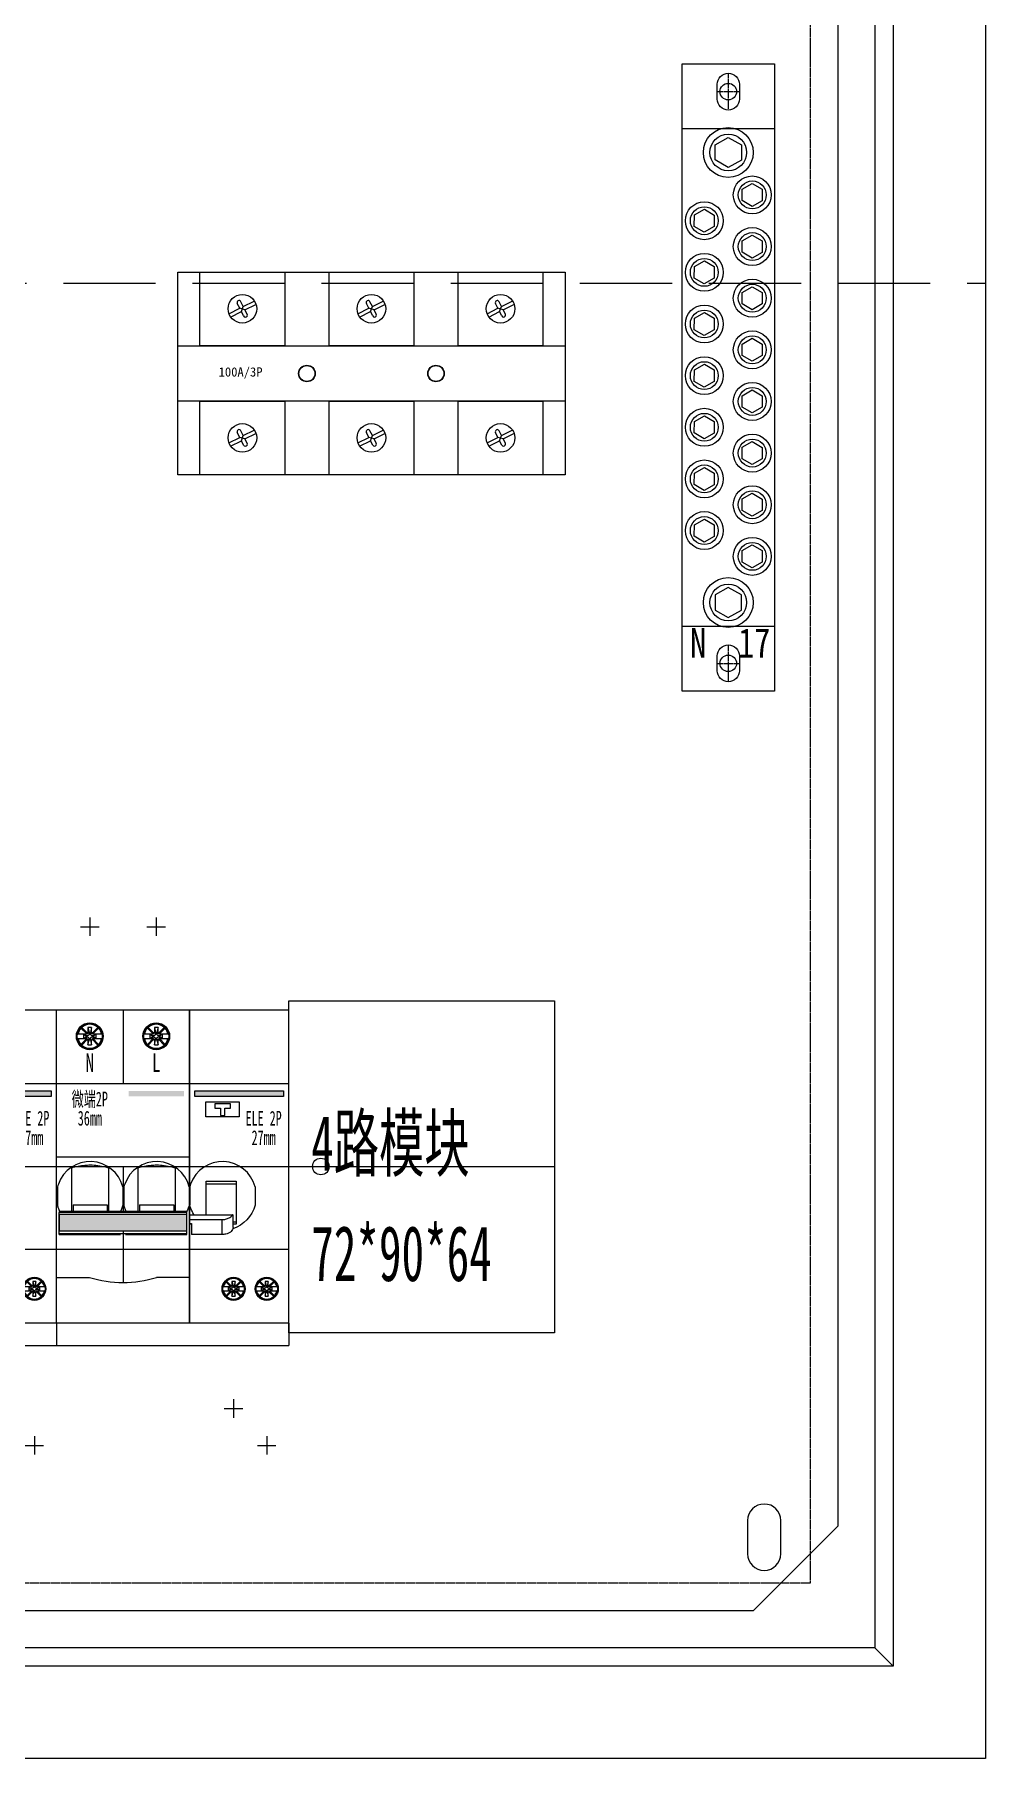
# Model space of a CAD drawing. Extents: x 1408600 to 1409200, y 431606 to 432406.
# Drawn here: x 1408941.9 to 1409199.7, y 431605.6 to 432073 of the extents above; entities that cross this region are included whole.
import ezdxf
from ezdxf.enums import TextEntityAlignment as Align

# ---------------------------------------------------------------- set-up
doc = ezdxf.new("R2010")
doc.units = 0
doc.header["$MEASUREMENT"] = 0
doc.linetypes.add('DASH', pattern=[0.35, 0.25, -0.1])
doc.linetypes.add('LYJS-XX', pattern=[0.35, 0.25, -0.1])
for name, color, linetype in [('LY-JS-BJ', 7, 'Continuous'), ('LY-JS-YQJ', 7, 'Continuous'), ('布置图', 20, 'Continuous'), ('注释', 1, 'Continuous')]:
    doc.layers.add(name, color=color, linetype=linetype)
doc.styles.add('-宋体', font='', dxfattribs={"width": 0.65})
doc.styles.add('LY-SJ-元器件', font='', dxfattribs={"width": 0.6, "height": 4})
doc.styles.add('宋体', font='', dxfattribs={"width": 0.8, "height": 3.5})
doc.styles.get('-宋体').set_extended_font_data('NSimSun')
doc.styles.get('LY-SJ-元器件').set_extended_font_data('SimSun')
doc.styles.get('宋体').set_extended_font_data('SimSun')

# ---------------------------------------------------------------- blocks, each defined once
blk = doc.blocks.new('A$Ca9eaf4de')
at = {"layer": '注释', "color": 2}
blk.add_lwpolyline([(0, 45), (72, 45), (72, -45), (0, -45)], close=True, dxfattribs=at)
at = {"layer": 'LY-JS-BJ', "color": 2, "lineweight": -3, "style": '宋体', "width": 0.6}
for s, p in [('4路模块', (6.02, 6.42)), ('72*90*64', (6.02, -23.49))]:
    blk.add_text(s, height=15, dxfattribs=at).set_placement(p, align=Align.MIDDLE_LEFT)
blk = doc.blocks.new('A$C7fcac5b3')
at = {"layer": '注释', "color": 1}
blk.add_line((72, 0), (0, 0), dxfattribs=at)
at = {"layer": '注释', "color": 0}
blk.add_blockref('A$Ca9eaf4de', (0, 0), dxfattribs=at)
blk = doc.blocks.new('A$Ccfe704a4')
for p, q in [((-88.21, -9.81), (-88.87, -8.52)), ((-88.04, -6.11), (-88.04, -6.07)), ((-87.24, -9.32), (-87.9, -8.03)), ((-87.76, -10.71), (-87.24, -9.32)), ((-87.24, -9.32), (-84.33, -7.85)), ((-86.79, -10.22), (-83.88, -8.75)), ((-86.75, -6.15), (-86.75, -6.07)), ((-53.21, -9.81), (-53.87, -8.52)), ((-53.04, -6.11), (-53.04, -6.07)), ((-52.24, -9.32), (-52.9, -8.03)), ((-52.76, -10.71), (-52.24, -9.32)), ((-52.24, -9.32), (-49.33, -7.85)), ((-51.79, -10.22), (-48.88, -8.75)), ((-51.75, -6.15), (-51.75, -6.07)), ((-18.21, -9.81), (-18.87, -8.52)), ((-18.04, -6.11), (-18.04, -6.07)), ((-17.24, -9.32), (-17.9, -8.03)), ((-17.76, -10.71), (-17.24, -9.32)), ((-17.24, -9.32), (-14.33, -7.85)), ((-16.79, -10.22), (-13.88, -8.75)), ((-16.75, -6.15), (-16.75, -6.07)), ((-91.17, -11.31), (-88.21, -9.81)), ((-90.7, -12.2), (-87.76, -10.71)), ((-86.79, -10.22), (-88.21, -9.81)), ((-87.16, -11.89), (-87.76, -10.71)), ((-86.19, -11.4), (-86.79, -10.22)), ((-56.17, -11.31), (-53.21, -9.81)), ((-55.7, -12.2), (-52.76, -10.71)), ((-51.79, -10.22), (-53.21, -9.81)), ((-52.16, -11.89), (-52.76, -10.71)), ((-51.19, -11.4), (-51.79, -10.22)), ((-21.17, -11.31), (-18.21, -9.81)), ((-20.7, -12.2), (-17.76, -10.71)), ((-16.79, -10.22), (-18.21, -9.81)), ((-17.16, -11.89), (-17.76, -10.71)), ((-16.19, -11.4), (-16.79, -10.22)), ((-76, -20), (-64, -20)), ((-88.04, -41.11), (-88.04, -41.07)), ((-86.75, -41.15), (-86.75, -41.07)), ((-53.04, -41.11), (-53.04, -41.07)), ((-51.75, -41.15), (-51.75, -41.07)), ((-18.04, -41.11), (-18.04, -41.07)), ((-16.75, -41.15), (-16.75, -41.07)), ((-91.17, -46.31), (-88.21, -44.81)), ((-90.7, -47.2), (-87.76, -45.71)), ((-88.21, -44.81), (-88.87, -43.52)), ((-86.79, -45.22), (-88.21, -44.81)), ((-87.24, -44.32), (-87.9, -43.03)), ((-87.76, -45.71), (-87.24, -44.32)), ((-87.16, -46.89), (-87.76, -45.71)), ((-87.24, -44.32), (-84.33, -42.85)), ((-86.79, -45.22), (-83.88, -43.75)), ((-86.19, -46.4), (-86.79, -45.22)), ((-56.17, -46.31), (-53.21, -44.81)), ((-55.7, -47.2), (-52.76, -45.71)), ((-53.21, -44.81), (-53.87, -43.52)), ((-51.79, -45.22), (-53.21, -44.81)), ((-52.24, -44.32), (-52.9, -43.03)), ((-52.76, -45.71), (-52.24, -44.32)), ((-52.16, -46.89), (-52.76, -45.71)), ((-52.24, -44.32), (-49.33, -42.85)), ((-51.79, -45.22), (-48.88, -43.75)), ((-51.19, -46.4), (-51.79, -45.22)), ((-21.17, -46.31), (-18.21, -44.81)), ((-20.7, -47.2), (-17.76, -45.71)), ((-18.21, -44.81), (-18.87, -43.52)), ((-16.79, -45.22), (-18.21, -44.81)), ((-17.24, -44.32), (-17.9, -43.03)), ((-17.76, -45.71), (-17.24, -44.32)), ((-17.16, -46.89), (-17.76, -45.71)), ((-17.24, -44.32), (-14.33, -42.85)), ((-16.79, -45.22), (-13.88, -43.75)), ((-16.19, -46.4), (-16.79, -45.22))]:
    blk.add_line(p, q)
for points in [[(-105, 0), (0, 0), (0, -55), (-105, -55)], [(-99, 0), (-76, 0), (-76, -20), (-99, -20)], [(-64, 0), (-41, 0), (-41, -20), (-64, -20)], [(-29, 0), (-6, 0), (-6, -20), (-29, -20)], [(-105, -20), (0, -20), (0, -35), (-105, -35)], [(-99, -35), (-76, -35), (-76, -55), (-99, -55)], [(-64, -35), (-41, -35), (-41, -55), (-64, -55)], [(-29, -35), (-6, -35), (-6, -55), (-29, -55)]]:
    blk.add_lwpolyline(points, close=True)
for centre, radius in [((-87.5, -9.95), 3.88), ((-52.5, -9.95), 3.88), ((-17.5, -9.95), 3.88), ((-70, -27.5), 2.15), ((-35, -27.5), 2.15), ((-87.5, -44.95), 3.88), ((-52.5, -44.95), 3.88), ((-17.5, -44.95), 3.88)]:
    blk.add_circle(centre, radius)
for centre, start, end in [((-88.38, -8.27), 26.8565, 206.8565), ((-53.38, -8.27), 26.8565, 206.8565), ((-18.38, -8.27), 26.8565, 206.8565), ((-86.67, -11.65), 206.8565, 26.8565), ((-51.67, -11.65), 206.8565, 26.8565), ((-16.67, -11.65), 206.8565, 26.8565), ((-88.38, -43.27), 26.8565, 206.8565), ((-86.67, -46.65), 206.8565, 26.8565), ((-53.38, -43.27), 26.8565, 206.8565), ((-51.67, -46.65), 206.8565, 26.8565), ((-18.38, -43.27), 26.8565, 206.8565), ((-16.67, -46.65), 206.8565, 26.8565)]:
    blk.add_arc(centre, 0.545, start, end)
at = {"insert": (-93.93, -25.82), "char_height": 2.5, "width": 3.1179, "attachment_point": 1}
blk.add_mtext('100A/3P', dxfattribs=at)
blk = doc.blocks.new('微端2P+ELE-63mm-2022.1')
h = blk.add_hatch(color=3)
h.dxf.hatch_style = 1
h.paths.add_polyline_path([(34.5, 19), (34.5, 20.5), (19.5, 20.5), (19.5, 19)])
h = blk.add_hatch(color=3)
h.dxf.hatch_style = 1
h.paths.add_polyline_path([(61.5, 19), (61.5, 20.5), (37.5, 20.5), (37.5, 19)])
h = blk.add_hatch(color=0)
h.dxf.hatch_style = 1
h.paths.add_polyline_path([(0.7, -12.97), (0.7, -17.47), (35.3, -17.47), (35.3, -12.97)])
at = {"color": 1}
for p, q in [((9, 67.5), (9, 62.5)), ((27, 67.5), (27, 62.5)), ((6.5, 65), (11.5, 65)), ((24.5, 65), (29.5, 65)), ((0, 0), (63, 0))]:
    blk.add_line(p, q, dxfattribs=at)
at = {"color": 0}
for p, q in [((0, 42.5), (36, 42.5)), ((0, -42.5), (0, 42.5)), ((18, 42.5), (18, 22.5)), ((36, 42.5), (36, -42.5)), ((63, -42.5), (63, 42.5)), ((0, 22.5), (36, 22.5)), ((36, 2.5), (0, 2.5)), ((18, 0), (18, -12.22)), ((18, -17.47), (18, -31.46)), ((48.65, -15.61), (47.85, -15.61)), ((36, -22.5), (0, -22.5)), ((0, -42.5), (0, -48.5)), ((36, -42.5), (0, -42.5)), ((63, -42.5), (63, -48.5)), ((0, -48.5), (63, -48.5))]:
    blk.add_line(p, q, dxfattribs=at)
at = {"color": 0, "linetype": 'Continuous', "lineweight": 25}
for p, q in [((6.7, 37.82), (6.49, 37.61)), ((6.49, 37.61), (6.6, 37.5)), ((6.6, 37.5), (8.15, 35.95)), ((6.81, 37.71), (6.7, 37.82)), ((8.39, 36.13), (6.81, 37.71)), ((9.5, 37.66), (8.5, 37.66)), ((8.5, 37.66), (8.5, 36.46)), ((8.5, 37.66), (8.85, 36.31)), ((9.5, 37.66), (9.15, 36.31)), ((9.5, 36.46), (9.5, 37.66)), ((11.19, 37.71), (9.61, 36.13)), ((9.85, 35.95), (11.4, 37.5)), ((11.3, 37.82), (11.19, 37.71)), ((11.51, 37.61), (11.3, 37.82)), ((11.4, 37.5), (11.51, 37.61)), ((24.7, 37.82), (24.49, 37.61)), ((24.49, 37.61), (24.6, 37.5)), ((24.6, 37.5), (26.15, 35.95)), ((24.81, 37.71), (24.7, 37.82)), ((26.39, 36.13), (24.81, 37.71)), ((26.5, 37.66), (26.5, 36.46)), ((26.5, 37.66), (26.85, 36.31)), ((27.5, 37.66), (26.5, 37.66)), ((27.5, 37.66), (27.15, 36.31)), ((27.5, 36.46), (27.5, 37.66)), ((29.19, 37.71), (27.61, 36.13)), ((27.85, 35.95), (29.4, 37.5)), ((29.3, 37.82), (29.19, 37.71)), ((29.51, 37.61), (29.3, 37.82)), ((29.4, 37.5), (29.51, 37.61)), ((5.58, 34.71), (7.95, 34.71)), ((7.95, 35.91), (5.59, 35.91)), ((6.6, 33.12), (6.49, 33.01)), ((6.49, 33.01), (6.7, 32.8)), ((8.15, 34.67), (6.6, 33.12)), ((6.7, 32.8), (6.81, 32.91)), ((6.81, 32.91), (8.39, 34.49)), ((7.25, 35.91), (8, 35.46)), ((7.25, 35.91), (7.25, 34.71)), ((7.25, 34.71), (8, 35.16)), ((8, 35.46), (8, 35.16)), ((8.25, 35.46), (8, 35.46)), ((8, 35.16), (8.25, 35.16)), ((8.5, 36.46), (8.85, 35.96)), ((8.5, 34.16), (8.85, 34.65)), ((8.5, 32.96), (8.85, 34.31)), ((8.5, 34.16), (8.5, 32.96)), ((8.5, 32.96), (9.5, 32.96)), ((9.15, 36.31), (8.85, 36.31)), ((8.85, 36.31), (8.85, 35.96)), ((8.85, 34.65), (8.85, 34.31)), ((8.85, 34.31), (9.15, 34.31)), ((9.5, 36.46), (9.15, 35.96)), ((9.15, 35.96), (9.15, 36.31)), ((9.15, 34.31), (9.15, 34.66)), ((9.5, 34.16), (9.15, 34.66)), ((9.15, 34.31), (9.5, 32.96)), ((9.5, 32.96), (9.5, 34.16)), ((9.61, 34.49), (11.19, 32.91)), ((10, 35.46), (9.75, 35.46)), ((9.75, 35.16), (10, 35.16)), ((11.4, 33.12), (9.85, 34.67)), ((10.75, 35.91), (10, 35.46)), ((10, 35.16), (10, 35.46)), ((10.75, 34.71), (10, 35.16)), ((12.42, 35.91), (10.05, 35.91)), ((10.05, 34.71), (12.41, 34.71)), ((10.75, 34.71), (10.75, 35.91)), ((11.19, 32.91), (11.3, 32.8)), ((11.3, 32.8), (11.51, 33.01)), ((11.51, 33.01), (11.4, 33.12)), ((23.58, 34.71), (25.95, 34.71)), ((25.95, 35.91), (23.59, 35.91)), ((24.6, 33.12), (24.49, 33.01)), ((24.49, 33.01), (24.7, 32.8)), ((26.15, 34.67), (24.6, 33.12)), ((24.7, 32.8), (24.81, 32.91)), ((24.81, 32.91), (26.39, 34.49)), ((25.25, 35.91), (25.25, 34.71)), ((25.25, 35.91), (26, 35.46)), ((25.25, 34.71), (26, 35.16)), ((26.25, 35.46), (26, 35.46)), ((26, 35.46), (26, 35.16)), ((26, 35.16), (26.25, 35.16)), ((26.5, 36.46), (26.85, 35.96)), ((26.5, 34.16), (26.85, 34.65)), ((26.5, 32.96), (26.85, 34.31)), ((26.5, 34.16), (26.5, 32.96)), ((26.5, 32.96), (27.5, 32.96)), ((26.85, 36.31), (26.85, 35.96)), ((27.15, 36.31), (26.85, 36.31)), ((26.85, 34.65), (26.85, 34.31)), ((26.85, 34.31), (27.15, 34.31)), ((27.5, 36.46), (27.15, 35.96)), ((27.15, 35.96), (27.15, 36.31)), ((27.5, 34.16), (27.15, 34.66)), ((27.15, 34.31), (27.15, 34.66)), ((27.15, 34.31), (27.5, 32.96)), ((27.5, 32.96), (27.5, 34.16)), ((27.61, 34.49), (29.19, 32.91)), ((28, 35.46), (27.75, 35.46)), ((27.75, 35.16), (28, 35.16)), ((29.4, 33.12), (27.85, 34.67)), ((28.75, 35.91), (28, 35.46)), ((28, 35.16), (28, 35.46)), ((28.75, 34.71), (28, 35.16)), ((30.42, 35.91), (28.05, 35.91)), ((28.05, 34.71), (30.41, 34.71)), ((28.75, 34.71), (28.75, 35.91)), ((29.19, 32.91), (29.3, 32.8)), ((29.3, 32.8), (29.51, 33.01)), ((29.51, 33.01), (29.4, 33.12)), ((9, 31.81), (9, 32.06)), ((27, 31.81), (27, 32.06)), ((4.1, -12.22), (4.1, -0.35)), ((14.1, -0.35), (14.1, -12.22)), ((22.1, -12.22), (22.1, -0.35)), ((32.1, -0.35), (32.1, -12.22)), ((40.55, -13.08), (40.55, -3.94)), ((40.55, -3.94), (48.65, -3.94)), ((40.55, -4.67), (48.65, -4.67)), ((48.65, -3.94), (48.65, -15.61)), ((0.25, -5.47), (0.25, -10.49)), ((17.95, -5.47), (17.95, -10.49)), ((18.25, -5.47), (18.25, -10.49)), ((35.95, -5.47), (35.95, -10.49)), ((36.11, -5.47), (36.11, -10.49)), ((53.81, -5.47), (53.81, -10.49)), ((0.7, -12.22), (0.7, -12.44)), ((35.3, -12.22), (0.7, -12.22)), ((35.3, -12.44), (0.7, -12.44)), ((0.7, -18.44), (0.7, -12.44)), ((35.3, -12.97), (0.7, -12.97)), ((0.7, -12.97), (0.7, -17.47)), ((4.45, -10.38), (13.75, -10.38)), ((4.45, -10.38), (4.45, -12.22)), ((13.75, -10.38), (13.75, -12.22)), ((22.45, -10.38), (31.75, -10.38)), ((22.45, -10.38), (22.45, -12.22)), ((31.75, -10.38), (31.75, -12.22)), ((35.3, -12.44), (35.3, -12.22)), ((35.3, -18.44), (35.3, -12.44)), ((35.3, -17.47), (35.3, -12.97)), ((36, -13.09), (47.68, -13.09)), ((40.55, -13.08), (47.85, -13.08)), ((47.85, -16.51), (47.85, -13.08)), ((0.7, -17.47), (35.3, -17.47)), ((0.7, -18.13), (35.3, -18.13)), ((0.7, -18.44), (17.3, -18.44)), ((18.7, -18.44), (35.3, -18.44)), ((36, -14.38), (44.85, -14.38)), ((36, -15.45), (36.55, -15.45)), ((36.55, -15.61), (36, -15.61)), ((36.55, -15.45), (36.55, -18.44)), ((44.85, -18.44), (36.55, -18.44)), ((44.85, -18.44), (44.85, -14.38)), ((47.85, -14.99), (48.65, -14.99)), ((47.07, -32.65), (45.04, -32.65)), ((46, -31.01), (45.82, -31.19)), ((45.82, -31.19), (45.91, -31.29)), ((45.91, -31.29), (47.24, -32.62)), ((46.09, -31.1), (46, -31.01)), ((47.45, -32.46), (46.09, -31.1)), ((46.47, -32.65), (46.47, -33.68)), ((46.47, -32.65), (47.11, -33.04)), ((47.54, -31.15), (47.84, -32.31)), ((47.54, -31.15), (47.54, -32.18)), ((48.4, -31.15), (47.54, -31.15)), ((47.54, -32.18), (47.84, -32.61)), ((48.1, -32.31), (47.84, -32.31)), ((47.84, -32.31), (47.84, -32.61)), ((48.4, -31.15), (48.1, -32.31)), ((48.4, -32.18), (48.1, -32.61)), ((48.1, -32.61), (48.1, -32.31)), ((48.4, -32.18), (48.4, -31.15)), ((49.85, -31.1), (48.49, -32.46)), ((48.7, -32.62), (50.03, -31.29)), ((49.47, -32.65), (48.83, -33.04)), ((50.9, -32.65), (48.87, -32.65)), ((49.47, -33.68), (49.47, -32.65)), ((49.94, -31.01), (49.85, -31.1)), ((50.12, -31.19), (49.94, -31.01)), ((50.03, -31.29), (50.12, -31.19)), ((56.07, -32.65), (54.04, -32.65)), ((55, -31.01), (54.82, -31.19)), ((54.82, -31.19), (54.91, -31.29)), ((54.91, -31.29), (56.24, -32.62)), ((55.09, -31.1), (55, -31.01)), ((56.45, -32.46), (55.09, -31.1)), ((55.47, -32.65), (55.47, -33.68)), ((55.47, -32.65), (56.11, -33.04)), ((56.54, -31.15), (56.84, -32.31)), ((56.54, -31.15), (56.54, -32.18)), ((57.4, -31.15), (56.54, -31.15)), ((56.54, -32.18), (56.84, -32.61)), ((57.1, -32.31), (56.84, -32.31)), ((56.84, -32.31), (56.84, -32.61)), ((57.4, -31.15), (57.1, -32.31)), ((57.4, -32.18), (57.1, -32.61)), ((57.1, -32.61), (57.1, -32.31)), ((57.4, -32.18), (57.4, -31.15)), ((58.85, -31.1), (57.49, -32.46)), ((57.7, -32.62), (59.03, -31.29)), ((58.47, -32.65), (57.83, -33.04)), ((59.9, -32.65), (57.87, -32.65)), ((58.47, -33.68), (58.47, -32.65)), ((58.94, -31.01), (58.85, -31.1)), ((59.12, -31.19), (58.94, -31.01)), ((59.03, -31.29), (59.12, -31.19)), ((45.04, -33.68), (47.07, -33.68)), ((45.91, -35.04), (45.82, -35.14)), ((45.82, -35.14), (46, -35.32)), ((47.24, -33.71), (45.91, -35.04)), ((46, -35.32), (46.09, -35.23)), ((46.09, -35.23), (47.45, -33.87)), ((46.47, -33.68), (47.11, -33.29)), ((47.11, -33.04), (47.11, -33.29)), ((47.33, -33.04), (47.11, -33.04)), ((47.11, -33.29), (47.33, -33.29)), ((47.54, -34.15), (47.84, -33.73)), ((47.54, -35.18), (47.84, -34.02)), ((47.54, -34.15), (47.54, -35.18)), ((47.54, -35.18), (48.4, -35.18)), ((47.84, -33.73), (47.84, -34.02)), ((47.84, -34.02), (48.1, -34.02)), ((47.97, -36.17), (47.97, -35.95)), ((48.1, -34.02), (48.1, -33.72)), ((48.4, -34.15), (48.1, -33.72)), ((48.1, -34.02), (48.4, -35.18)), ((48.4, -35.18), (48.4, -34.15)), ((48.49, -33.87), (49.85, -35.23)), ((48.83, -33.04), (48.61, -33.04)), ((48.61, -33.29), (48.83, -33.29)), ((50.03, -35.04), (48.7, -33.71)), ((48.83, -33.29), (48.83, -33.04)), ((49.47, -33.68), (48.83, -33.29)), ((48.87, -33.68), (50.89, -33.68)), ((49.85, -35.23), (49.94, -35.32)), ((49.94, -35.32), (50.12, -35.14)), ((50.12, -35.14), (50.03, -35.04)), ((54.04, -33.68), (56.07, -33.68)), ((54.91, -35.04), (54.82, -35.14)), ((54.82, -35.14), (55, -35.32)), ((56.24, -33.71), (54.91, -35.04)), ((55, -35.32), (55.09, -35.23)), ((55.09, -35.23), (56.45, -33.87)), ((55.47, -33.68), (56.11, -33.29)), ((56.11, -33.04), (56.11, -33.29)), ((56.33, -33.04), (56.11, -33.04)), ((56.11, -33.29), (56.33, -33.29)), ((56.54, -34.15), (56.84, -33.73)), ((56.54, -35.18), (56.84, -34.02)), ((56.54, -34.15), (56.54, -35.18)), ((56.54, -35.18), (57.4, -35.18)), ((56.84, -33.73), (56.84, -34.02)), ((56.84, -34.02), (57.1, -34.02)), ((56.97, -36.17), (56.97, -35.95)), ((57.1, -34.02), (57.1, -33.72)), ((57.4, -34.15), (57.1, -33.72)), ((57.1, -34.02), (57.4, -35.18)), ((57.4, -35.18), (57.4, -34.15)), ((57.49, -33.87), (58.85, -35.23)), ((57.83, -33.04), (57.61, -33.04)), ((57.61, -33.29), (57.83, -33.29)), ((59.03, -35.04), (57.7, -33.71)), ((57.83, -33.29), (57.83, -33.04)), ((58.47, -33.68), (57.83, -33.29)), ((57.87, -33.68), (59.89, -33.68)), ((58.85, -35.23), (58.94, -35.32)), ((58.94, -35.32), (59.12, -35.14)), ((59.12, -35.14), (59.03, -35.04))]:
    blk.add_line(p, q, dxfattribs=at)
at = {"color": 1, "linetype": 'ByBlock'}
for p, q in [((47.97, -63.1), (47.97, -68.1)), ((45.47, -65.6), (50.47, -65.6)), ((56.97, -73.1), (56.97, -78.1)), ((54.47, -75.6), (59.47, -75.6))]:
    blk.add_line(p, q, dxfattribs=at)
at = {"color": 0}
for points in [[(63, -42.5), (36, -42.5), (36, 42.5), (63, 42.5)], [(36, 22.5), (63, 22.5)], [(42.9, 17), (42.9, 15.8), (44.4, 15.8), (44.4, 13.8), (45.6, 13.8), (45.6, 15.8), (47.1, 15.8), (47.1, 17), (42.9, 17)], [(63, -22.5), (36, -22.5)], [(0, -30.05), (8.89, -30.05)], [(36, -30.05), (27.11, -30.05)]]:
    blk.add_lwpolyline(points, dxfattribs=at)
at = {"color": 0, "linetype": 'Continuous', "lineweight": 25}
for points in [[(8.85, 35.96, -0.008657), (8.83, 35.88, -0.023793), (8.8, 35.81, -0.091571), (8.7, 35.65, -0.078411), (8.54, 35.53, -0.073505), (8.41, 35.48, -0.017685), (8.36, 35.47, -0.010456), (8.3, 35.46, -0.005778), (8.25, 35.46)], [(8.25, 35.16, -0.00869), (8.33, 35.15, -0.023887), (8.41, 35.14, -0.086312), (8.57, 35.07, -0.089889), (8.74, 34.92, -0.067544), (8.8, 34.81, -0.017754), (8.82, 34.76, -0.010496), (8.84, 34.71, -0.005799), (8.85, 34.65)], [(9.75, 35.46, -0.008656), (9.67, 35.47, -0.023792), (9.59, 35.48, -0.085963), (9.43, 35.54, -0.089526), (9.26, 35.69, -0.067272), (9.2, 35.81, -0.017683), (9.18, 35.86, -0.010455), (9.16, 35.91, -0.005777), (9.15, 35.96)], [(9.15, 34.66, -0.008657), (9.17, 34.74, -0.023793), (9.2, 34.81, -0.091571), (9.3, 34.96, -0.078412), (9.46, 35.09, -0.073501), (9.59, 35.14, -0.017684), (9.64, 35.15, -0.010456), (9.7, 35.15, -0.005777), (9.75, 35.16)], [(26.85, 35.96, -0.008657), (26.83, 35.88, -0.023793), (26.8, 35.81, -0.091571), (26.7, 35.65, -0.078411), (26.54, 35.53, -0.073505), (26.41, 35.48, -0.017685), (26.36, 35.47, -0.010456), (26.3, 35.46, -0.005778), (26.25, 35.46)], [(26.25, 35.16, -0.00869), (26.33, 35.15, -0.023887), (26.41, 35.14, -0.086312), (26.57, 35.07, -0.089889), (26.74, 34.92, -0.067544), (26.8, 34.81, -0.017754), (26.82, 34.76, -0.010496), (26.84, 34.71, -0.005799), (26.85, 34.65)], [(27.75, 35.46, -0.008656), (27.67, 35.47, -0.023792), (27.59, 35.48, -0.085963), (27.43, 35.54, -0.089526), (27.26, 35.69, -0.067272), (27.2, 35.81, -0.017683), (27.18, 35.86, -0.010455), (27.16, 35.91, -0.005777), (27.15, 35.96)], [(27.15, 34.66, -0.008657), (27.17, 34.74, -0.023793), (27.2, 34.81, -0.091571), (27.3, 34.96, -0.078412), (27.46, 35.09, -0.073501), (27.59, 35.14, -0.017684), (27.64, 35.15, -0.010456), (27.7, 35.15, -0.005777), (27.75, 35.16)], [(17.95, -5.47, 0.325898), (9.48, 1.36, 0.327549), (0.48, -4.75, 0.019903), (0.25, -5.47)], [(4.1, -0.35, -0.057791), (7.63, 0.35, -0.021426), (9.1, 0.42)], [(9.1, 0.42, -0.062866), (13.22, -0.09, -0.011925), (13.81, -0.26, -0.00278), (14.1, -0.35)], [(35.95, -5.47, 0.325898), (27.48, 1.36, 0.327549), (18.48, -4.75, 0.019903), (18.25, -5.47)], [(22.1, -0.35, -0.057791), (25.63, 0.35, -0.021426), (27.1, 0.42)], [(27.1, 0.42, -0.062866), (31.22, -0.09, -0.011925), (31.81, -0.26, -0.00278), (32.1, -0.35)], [(53.81, -5.47, 0.325898), (45.34, 1.36, 0.327549), (36.34, -4.75, 0.019903), (36.11, -5.47)], [(0.95, -12.22, -0.004985), (0.8, -11.97, -0.030991), (0.56, -11.44, -0.01067), (0.46, -11.16, -0.005787), (0.39, -10.94, -0.003458), (0.32, -10.72, -0.001919), (0.25, -10.49)], [(17.95, -10.49, -0.002854), (17.85, -10.83, -0.004585), (17.78, -11.05, -0.019111), (17.6, -11.55, -0.037551), (17.32, -12.12, -0.002555), (17.26, -12.22)], [(18.95, -12.22, -0.004985), (18.8, -11.97, -0.030991), (18.56, -11.44, -0.01067), (18.46, -11.16, -0.005787), (18.39, -10.94, -0.003458), (18.32, -10.72, -0.001919), (18.25, -10.49)], [(35.95, -10.49, -0.002854), (35.85, -10.83, -0.004585), (35.78, -11.05, -0.019111), (35.6, -11.55, -0.037551), (35.32, -12.12, -0.002555), (35.26, -12.22)], [(37.19, -13.09, -0.001795), (36.72, -12.11, -0.00414), (36.48, -11.57, -0.009598), (36.28, -11.1, -0.013431), (36.18, -10.85, -0.015877), (36.14, -10.72, -0.023788), (36.12, -10.63, -0.050604), (36.11, -10.53, -0.012356), (36.11, -10.49)], [(44.85, -14.38, 0.009763), (45.08, -14.37, 0.05752), (46.08, -14.21, 0.073734), (46.98, -13.81, 0.073656), (47.49, -13.36, 0.028209), (47.59, -13.23, 0.012152), (47.68, -13.09)], [(47.85, -13.22, 0.010405), (47.85, -13.21, 0.052357), (47.85, -13.2, 0.052352), (47.84, -13.19, 0.046202), (47.83, -13.17, 0.029578), (47.82, -13.16, 0.02368), (47.8, -13.15, 0.017967), (47.78, -13.14, 0.014665), (47.76, -13.13, 0.011695), (47.74, -13.12, 0.016038), (47.7, -13.1, 0.002868), (47.68, -13.09)], [(53.81, -10.49, -0.25096), (47.8, -16.87)], [(47.85, -16.51, -0.010744), (47.85, -16.6, -0.101991), (47.7, -17.11, -0.08255), (47.35, -17.58, -0.05423), (46.92, -17.91, -0.059873), (46.2, -18.23, -0.070818), (45, -18.44, -0.004299), (44.85, -18.44)], [(47.84, -32.61, -0.008657), (47.82, -32.67, -0.023793), (47.8, -32.74, -0.091571), (47.71, -32.87, -0.078411), (47.58, -32.98, -0.073505), (47.46, -33.02, -0.017685), (47.42, -33.03, -0.010456), (47.37, -33.03, -0.005778), (47.33, -33.04)], [(48.61, -33.04, -0.008656), (48.54, -33.03, -0.023792), (48.48, -33.02, -0.085963), (48.34, -32.96, -0.089526), (48.2, -32.83, -0.067272), (48.14, -32.74, -0.017683), (48.12, -32.69, -0.010455), (48.11, -32.65, -0.005777), (48.1, -32.61)], [(56.84, -32.61, -0.008657), (56.82, -32.67, -0.023793), (56.8, -32.74, -0.091571), (56.71, -32.87, -0.078411), (56.58, -32.98, -0.073505), (56.46, -33.02, -0.017685), (56.42, -33.03, -0.010456), (56.37, -33.03, -0.005778), (56.33, -33.04)], [(57.61, -33.04, -0.008656), (57.54, -33.03, -0.023792), (57.48, -33.02, -0.085963), (57.34, -32.96, -0.089526), (57.2, -32.83, -0.067272), (57.14, -32.74, -0.017683), (57.12, -32.69, -0.010455), (57.11, -32.65, -0.005777), (57.1, -32.61)], [(47.33, -33.29, -0.00869), (47.39, -33.3, -0.023887), (47.46, -33.31, -0.086312), (47.6, -33.37, -0.089889), (47.74, -33.5, -0.067544), (47.8, -33.6, -0.017754), (47.81, -33.64, -0.010496), (47.83, -33.68, -0.005799), (47.84, -33.73)], [(48.1, -33.72, -0.008657), (48.12, -33.66, -0.023793), (48.14, -33.59, -0.091571), (48.23, -33.46, -0.078412), (48.36, -33.35, -0.073501), (48.48, -33.31, -0.017684), (48.52, -33.3, -0.010456), (48.57, -33.3, -0.005777), (48.61, -33.29)], [(56.33, -33.29, -0.00869), (56.39, -33.3, -0.023887), (56.46, -33.31, -0.086312), (56.6, -33.37, -0.089889), (56.74, -33.5, -0.067544), (56.8, -33.6, -0.017754), (56.81, -33.64, -0.010496), (56.83, -33.68, -0.005799), (56.84, -33.73)], [(57.1, -33.72, -0.008657), (57.12, -33.66, -0.023793), (57.14, -33.59, -0.091571), (57.23, -33.46, -0.078412), (57.36, -33.35, -0.073501), (57.48, -33.31, -0.017684), (57.52, -33.3, -0.010456), (57.57, -33.3, -0.005777), (57.61, -33.29)]]:
    blk.add_lwpolyline(points, format="xyb", dxfattribs=at)
at = {"color": 3}
blk.add_lwpolyline([(37.5, 20.5), (61.5, 20.5), (61.5, 19), (37.5, 19)], close=True, dxfattribs=at)
at = {"color": 0}
blk.add_lwpolyline([(40.5, 17.5), (49.5, 17.5), (49.5, 13.5), (40.5, 13.5)], close=True, dxfattribs=at)
for centre, radius in [((9, 35.31), 3.64), ((9, 35.31), 3.39), ((27, 35.31), 3.64), ((27, 35.31), 3.39), ((47.97, -33.16), 3.12), ((47.97, -33.16), 2.91), ((56.97, -33.16), 3.12), ((56.97, -33.16), 2.91)]:
    blk.add_circle(centre, radius, dxfattribs=at)
at = {"color": 0, "linetype": 'Continuous', "lineweight": 25}
for centre, radius in [((9, 35.31), 3.5), ((27, 35.31), 3.5), ((47.97, -33.16), 3), ((56.97, -33.16), 3)]:
    blk.add_circle(centre, radius, dxfattribs=at)
for centre, radius, start, end in [((9, 35.31), 3.25, 137.6454, 169.3613), ((9, 35.31), 3.25, 47.6454, 132.3546), ((9, 35.31), 3.25, 10.6387, 42.3546), ((27, 35.31), 3.25, 137.6454, 169.3613), ((27, 35.31), 3.25, 47.6454, 132.3546), ((27, 35.31), 3.25, 10.6387, 42.3546), ((9, 35.31), 3.25, 190.6387, 222.3546), ((9, 35.31), 3.25, 227.6454, 312.3546), ((7.95, 36.46), 0.552, 270, 360), ((7.95, 34.16), 0.552, 0, 90), ((10.05, 36.46), 0.552, 180, 270), ((10.05, 34.16), 0.552, 90, 180), ((9, 35.31), 3.25, 317.6454, 349.3613), ((27, 35.31), 3.25, 190.6387, 222.3546), ((27, 35.31), 3.25, 227.6454, 312.3546), ((25.95, 36.46), 0.552, 270, 360), ((25.95, 34.16), 0.552, 0, 90), ((28.05, 36.46), 0.552, 180, 270), ((28.05, 34.16), 0.552, 90, 180), ((27, 35.31), 3.25, 317.6454, 349.3613), ((47.97, -33.16), 2.79, 137.6454, 169.3613), ((47.97, -33.16), 2.79, 47.6454, 132.3546), ((47.07, -32.18), 0.474, 270, 360), ((48.87, -32.18), 0.474, 180, 270), ((47.97, -33.16), 2.79, 10.6387, 42.3546), ((56.97, -33.16), 2.79, 137.6454, 169.3613), ((56.97, -33.16), 2.79, 47.6454, 132.3546), ((56.07, -32.18), 0.474, 270, 360), ((57.87, -32.18), 0.474, 180, 270), ((56.97, -33.16), 2.79, 10.6387, 42.3546), ((47.97, -33.16), 2.79, 190.6387, 222.3546), ((47.97, -33.16), 2.79, 227.6454, 312.3546), ((47.07, -34.15), 0.474, 0, 90), ((48.87, -34.15), 0.474, 90, 180), ((47.97, -33.16), 2.79, 317.6454, 349.3613), ((56.97, -33.16), 2.79, 190.6387, 222.3546), ((56.97, -33.16), 2.79, 227.6454, 312.3546), ((56.07, -34.15), 0.474, 0, 90), ((57.87, -34.15), 0.474, 90, 180), ((56.97, -33.16), 2.79, 317.6454, 349.3613)]:
    blk.add_arc(centre, radius, start, end, dxfattribs=at)
at = {"color": 0}
blk.add_arc((18, -1.43), 30.03, 252.3363, 287.6637, dxfattribs=at)
at = {"color": 0, "style": 'LY-SJ-元器件', "width": 0.7}
for s, p in [('N', (9, 28.16)), ('L', (27, 28.16))]:
    blk.add_text(s, height=5, dxfattribs=at).set_placement(p, align=Align.MIDDLE)
at = {"color": 1, "style": 'LY-SJ-元器件', "width": 0.6}
for s, p in [('微端2P', (9, 18.37)), ('36mm', (9, 13.08))]:
    blk.add_text(s, height=4, dxfattribs=at).set_placement(p, align=Align.MIDDLE)
at = {"color": 4, "style": 'LY-SJ-元器件', "width": 0.6}
for s, p in [('ELE 2P', (56.13, 13.08)), ('27mm', (56.13, 7.82))]:
    blk.add_text(s, height=4, dxfattribs=at).set_placement(p, align=Align.MIDDLE)
blk = doc.blocks.new('600-800-新明-底板')
at = {"layer": 'LY-JS-BJ', "color": 1}
blk.add_lwpolyline([(-237, 360), (237, 360), (260, 337), (260, -337), (237, -360), (-237, -360), (-260, -337), (-260, 337)], close=True, dxfattribs=at)
blk.add_lwpolyline([(235.5, -335.5), (235.5, -344.5, 1), (244.5, -344.5), (244.5, -335.5, 1)], format="xyb", close=True, dxfattribs=at)
blk = doc.blocks.new('A$C7F2E4CF4')
at = {"layer": 'LY-JS-YQJ', "color": 1, "linetype": 'DASH'}
for p, q in [((0, 5), (0, -5)), ((-3, 0), (3, 0))]:
    blk.add_line(p, q, dxfattribs=at)
at = {"layer": 'LY-JS-YQJ', "color": 0, "linetype": 'ByBlock'}
blk.add_lwpolyline([(0, 5), (0, 5, -0.414214), (3, 2), (3, -2, -0.414214), (0, -5), (0, -5, -0.414214), (-3, -2), (-3, 2, -0.414214)], format="xyb", close=True, dxfattribs=at)
blk = doc.blocks.new('17位零排2021')
at = {"layer": 'LY-JS-YQJ', "color": 2, "linetype": 'ByBlock'}
blk.add_lwpolyline([(25, 170), (25, 0), (0, 0), (0, 170)], close=True, dxfattribs=at)
for points in [[(0, 152.5), (25, 152.5)], [(25, 17.5), (0, 17.5)]]:
    blk.add_lwpolyline(points, dxfattribs=at)
at = {"layer": 'LY-JS-YQJ', "color": 3}
for points in [[(12.49, 141.91), (8.94, 143.97), (8.96, 148.07), (12.51, 150.1), (16.06, 148.04), (16.04, 143.94)], [(18.99, 131.38), (16.29, 132.95), (16.3, 136.07), (19.01, 137.62), (21.71, 136.05), (21.7, 132.93)], [(5.99, 124.38), (3.29, 125.95), (3.3, 129.07), (6.01, 130.62), (8.71, 129.05), (8.7, 125.93)], [(18.99, 117.38), (16.29, 118.95), (16.3, 122.07), (19.01, 123.62), (21.71, 122.05), (21.7, 118.93)], [(5.99, 110.38), (3.29, 111.95), (3.3, 115.07), (6.01, 116.62), (8.71, 115.05), (8.7, 111.93)], [(18.99, 103.38), (16.29, 104.95), (16.3, 108.07), (19.01, 109.62), (21.71, 108.05), (21.7, 104.93)], [(5.99, 96.38), (3.29, 97.95), (3.3, 101.07), (6.01, 102.62), (8.71, 101.05), (8.7, 97.93)], [(18.99, 89.38), (16.29, 90.95), (16.3, 94.07), (19.01, 95.62), (21.71, 94.05), (21.7, 90.93)], [(5.99, 82.38), (3.29, 83.95), (3.3, 87.07), (6.01, 88.62), (8.71, 87.05), (8.7, 83.93)], [(18.99, 75.38), (16.29, 76.95), (16.3, 80.07), (19.01, 81.62), (21.71, 80.05), (21.7, 76.93)], [(5.99, 68.38), (3.29, 69.95), (3.3, 73.07), (6.01, 74.62), (8.71, 73.05), (8.7, 69.93)], [(18.99, 61.38), (16.29, 62.95), (16.3, 66.07), (19.01, 67.62), (21.71, 66.05), (21.7, 62.93)], [(5.99, 54.38), (3.29, 55.95), (3.3, 59.07), (6.01, 60.62), (8.71, 59.05), (8.7, 55.93)], [(18.99, 47.38), (16.29, 48.95), (16.3, 52.07), (19.01, 53.62), (21.71, 52.05), (21.7, 48.93)], [(5.99, 40.38), (3.29, 41.95), (3.3, 45.07), (6.01, 46.62), (8.71, 45.05), (8.7, 41.93)], [(18.99, 33.38), (16.29, 34.95), (16.3, 38.07), (19.01, 39.62), (21.71, 38.05), (21.7, 34.93)], [(12.49, 28.09), (8.94, 26.03), (8.96, 21.93), (12.51, 19.9), (16.06, 21.96), (16.04, 26.06)]]:
    blk.add_lwpolyline(points, close=True, dxfattribs=at)
for centre, radius in [((12.5, 146.01), 6.76), ((12.5, 146.01), 4.97), ((19, 134.5), 5.14), ((19, 134.5), 3.78), ((6, 127.5), 5.14), ((6, 127.5), 3.78), ((19, 120.5), 5.14), ((19, 120.5), 3.78), ((6, 113.5), 5.14), ((6, 113.5), 3.78), ((19, 106.5), 5.14), ((19, 106.5), 3.78), ((6, 99.5), 5.14), ((6, 99.5), 3.78), ((19, 92.5), 5.14), ((19, 92.5), 3.78), ((6, 85.5), 5.14), ((6, 85.5), 3.78), ((19, 78.5), 5.14), ((19, 78.5), 3.78), ((6, 71.5), 5.14), ((6, 71.5), 3.78), ((19, 64.5), 5.14), ((19, 64.5), 3.78), ((6, 57.5), 5.14), ((6, 57.5), 3.78), ((19, 50.5), 5.14), ((19, 50.5), 3.78), ((6, 43.5), 5.14), ((6, 43.5), 3.78), ((19, 36.5), 5.14), ((19, 36.5), 3.78), ((12.5, 23.99), 6.76), ((12.5, 23.99), 4.97)]:
    blk.add_circle(centre, radius, dxfattribs=at)
at = {"layer": 'LY-JS-YQJ', "color": 0}
for p in [(12.5, 162.5), (12.5, 7.5)]:
    blk.add_blockref('A$C7F2E4CF4', p, dxfattribs=at)
at = {"layer": 'LY-JS-YQJ', "color": 1, "style": '-宋体', "width": 0.8}
blk.add_text('N', height=8, dxfattribs=at).set_placement((2.16, 9.05))
at = {"layer": 'LY-JS-YQJ', "color": 4, "style": '-宋体', "width": 0.8}
blk.add_text('17', height=8, dxfattribs=at).set_placement((15.18, 9.05))

msp = doc.modelspace()

# ---------------------------------------------------------------- linework, layer by layer
at = {"color": 6}
for centre in [(1409129.98, 432057.52), (1409015.73, 431981.1), (1409050.73, 431981.1), (1409129.98, 431902.52), (1409019.5, 431766.1)]:
    msp.add_circle(centre, 2.25, dxfattribs=at)
at = {"layer": 'LY-JS-BJ', "color": 6, "linetype": 'LYJS-XX', "ltscale": 100}
msp.add_line((1408599.72, 432005.6), (1409199.72, 432005.6), dxfattribs=at)
at = {"layer": 'LY-JS-BJ', "color": 6, "ltscale": 50}
msp.add_line((1409174.72, 431630.6), (1409169.72, 431635.6), dxfattribs=at)
for points in [[(1408624.72, 432380.6), (1409174.72, 432380.6), (1409174.72, 431630.6), (1408624.72, 431630.6)], [(1408629.72, 432375.6), (1409169.72, 432375.6), (1409169.72, 431635.6), (1408629.72, 431635.6)]]:
    msp.add_lwpolyline(points, close=True, dxfattribs=at)
at = {"layer": 'LY-JS-BJ', "color": 6, "linetype": 'LYJS-XX', "lineweight": -3}
msp.add_lwpolyline([(1408647.22, 432358.1), (1409152.22, 432358.1), (1409152.22, 431653.1), (1408647.22, 431653.1)], close=True, dxfattribs=at)
at = {"layer": '布置图', "ltscale": 50}
msp.add_lwpolyline([(1408599.72, 432405.6), (1409199.72, 432405.6), (1409199.72, 431605.6), (1408599.72, 431605.6)], close=True, dxfattribs=at)

# ---------------------------------------------------------------- block references
at = {"color": 6}
for name, p in [('17位零排2021', (1409117.48, 431895.02)), ('微端2P+ELE-63mm-2022.1', (1408884.87, 431766.1)), ('微端2P+ELE-63mm-2022.1', (1408947.87, 431766.1))]:
    msp.add_blockref(name, p, dxfattribs=at)
at = {"color": 0}
msp.add_blockref('A$Ccfe704a4', (1409085.73, 432008.6), dxfattribs=at)
at = {"layer": 'LY-JS-BJ', "color": 6, "ltscale": 50}
msp.add_blockref('600-800-新明-底板', (1408899.72, 432005.6), dxfattribs=at)
at = {"layer": '注释', "color": 6}
msp.add_blockref('A$C7fcac5b3', (1409010.87, 431766.04), dxfattribs=at)

doc.saveas('drawing.dxf')
